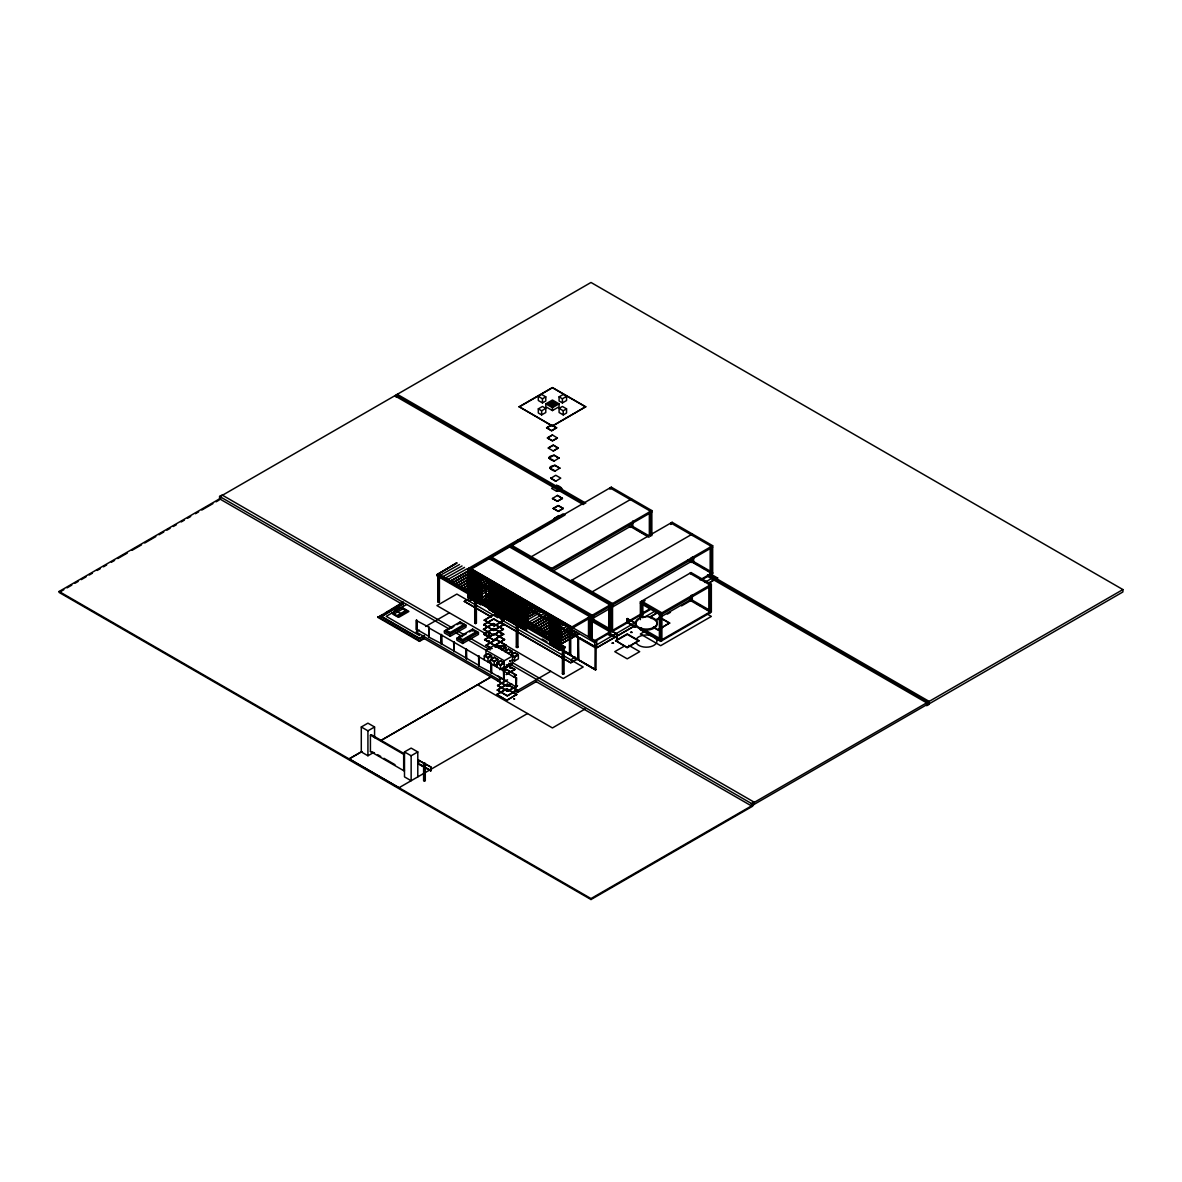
<?xml version="1.0" encoding="UTF-8"?>
<svg xmlns="http://www.w3.org/2000/svg" width="1182" height="1182" viewBox="0 0 1182 1182"><rect width="100%" height="100%" fill="white"/><g stroke="black" fill="none" stroke-linecap="round" stroke-linejoin="round"><path stroke-width="1.5" d="M488.255 634.128L489.008 634.32M501.094 626.563L501.301 626.829M500.341 669.352L499.646 669.115M509.9 661.107L510.801 660.708L509.811 660.93M514.613 692.15L513.682 691.854M514.643 693.095L513.742 693.199L514.613 693.11M488.949 634.291L488.432 633.626M489.067 635.148L488.166 635.251L488.949 635.074M500.607 627.775L501.39 627.952L500.592 627.76M403.269 604.874L219.586 498.819L219.586 496.425L222.083 494.992L452.085 627.775M220.827 496.189L591 282.468L1122.9 589.567L1122.9 591.96L927.929 704.531L927.929 702.123L707.501 574.866M1122.9 589.567L752.727 803.272L752.727 806.154L591 899.532L59.1 592.433L59.1 591.473L220.827 498.11M60.681 591.517L63.858 589.7M67.034 587.868L71.792 585.12M74.954 583.287L78.13 581.455M81.292 579.623L86.05 576.875M89.226 575.043L92.403 573.211M97.16 570.463L100.322 568.645M103.499 566.813L106.661 564.981M111.418 562.233L114.595 560.401M117.772 558.569L127.287 553.073M132.044 550.324L141.544 544.843M144.721 543.011L155.817 536.598M158.994 534.766L163.751 532.018M166.913 530.186L170.09 528.354M173.266 526.522L176.428 524.705M181.186 521.956L184.362 520.124M187.539 518.292L190.701 516.46M195.458 513.712L198.635 511.88M201.797 510.048L212.908 503.635M216.07 501.818L219.246 499.986M519.193 406.741L552.437 387.548L585.681 406.741L552.437 426.126L519.193 406.741L552.437 425.934L585.681 406.741M519.193 406.933L552.437 387.74L585.681 406.933M538.312 396.384L541.637 394.463L545.788 396.857L545.788 400.993L542.464 402.914L538.312 400.506L538.312 396.384L542.464 398.777L545.788 396.857M545.788 403.86L552.437 400.033L559.086 403.86L559.086 406.741L552.437 410.582L545.788 406.741L545.788 403.86L552.437 407.701L559.086 403.86M538.312 408.854L542.464 406.46L545.788 408.381L545.788 412.503L541.637 414.897L538.312 412.991L538.312 408.854L541.637 410.775L545.788 408.381M559.086 396.857L563.238 394.463L566.562 396.384L566.562 400.506L562.41 402.914L559.086 400.993L559.086 396.857L562.41 398.777L566.562 396.384M550.782 403.195L552.437 402.235L554.107 403.195L552.437 404.628L550.782 403.195L552.437 404.155L554.107 403.195M550.782 403.683L552.437 402.722L554.107 403.683M559.086 408.381L562.41 406.46L566.562 408.854L566.562 412.991L563.238 414.897L559.086 412.503L559.086 408.381L563.238 410.775L566.562 408.854M546.616 427.766L551.61 424.885L556.589 427.766L551.61 430.839L546.616 427.766L551.61 430.647L556.589 427.766M546.616 427.958L551.61 425.077L556.589 427.958M547.458 437.842L552.437 434.961L557.431 438.034L552.437 440.916L547.458 438.034L552.437 440.723L557.431 438.034M547.458 438.034L552.437 434.961M548.285 447.919L553.265 445.038L558.259 448.111L553.265 450.992L548.285 448.111L553.265 445.23L558.259 448.111M558.259 447.919L553.265 450.992M549.113 457.995L554.107 455.114L559.086 458.188L554.107 455.306C539.095 457.478 564.242 465.014 549.113 458.188M554.107 461.069L559.086 457.995M549.94 468.072L554.934 465.191L559.913 468.264L554.934 465.383C539.923 467.555 565.07 475.09 549.94 468.264M554.934 471.145L559.913 468.072M550.768 478.341L555.762 475.267L560.756 478.149L555.762 481.222L550.768 478.149L555.762 481.222M556.589 485.344L551.61 488.417L556.589 491.298C571.645 488.801 546.468 481.222 561.583 488.417M561.583 488.225L556.589 491.298M552.437 498.494L557.431 495.421L562.41 498.494L557.431 501.375L552.437 498.494L557.431 501.183L562.41 498.302M564.907 646.85L563.238 647.81L436.749 574.777L456.695 562.883L436.912 574.88L436.912 575.841L563.238 648.77L564.907 647.81L564.907 646.85L438.581 573.92L438.581 574.88M436.749 574.777L457.02 563.075M437.754 574.88L439.409 574.88L437.754 574.88L437.754 601.741L438.581 602.229L439.409 601.741L439.409 576.668M553.265 508.378L558.259 505.497L563.238 508.378L558.259 511.451L553.265 508.378L558.259 511.259L563.238 508.378M553.265 508.57L558.259 505.689L563.238 508.57M439.246 575.841L459.517 564.508M441.743 577.274L462.014 565.956M424.205 638.635L419.462 641.383L377.915 617.388L403.239 601.993M444.225 578.722L464.511 567.39M377.915 617.388L382.658 614.655M385.82 612.823L388.996 610.991M392.158 609.158L401.658 603.677M424.19 635.96L419.462 638.694L381.225 616.62L403.284 603.411M381.225 616.62L403.284 603.899M446.722 580.155L466.993 568.837M406.475 604.549L386.218 616.339L419.462 635.532M401.126 607.947L392.35 613.015L396.901 615.645L405.677 610.577M468.116 569.621L594.694 642.609L596.615 641.501L596.615 646.303L594.694 647.396L559.795 627.258M651.843 535.638L651.843 510.58L611.286 487.161L468.545 569.768M469.49 570.271L449.219 581.972L469.165 570.463M470.288 569.665L565.026 514.968L563.12 513.875L468.116 568.616L468.116 597.457L480.838 604.696L482.744 603.588M469.49 570.655L449.219 581.588M470.613 571.069L470.702 598.846M472.283 571.925L472.194 599.806L471.987 571.704L451.716 583.42L471.662 571.512M471.987 572.088L451.716 583.036M473.11 572.502L473.199 600.279M474.351 573.226L474.351 601.047L474.484 573.152L454.198 584.854L474.145 572.96M474.691 573.418L474.736 623.106L475.563 623.579L476.39 623.106L476.39 598.018M475.932 574.127L475.932 595.004M476.981 574.585L456.695 586.302L476.642 574.393M476.981 574.969L456.695 585.917M477.188 574.851L477.262 602.643M478.429 575.575L478.518 603.352M479.345 576.107L479.345 603.928L479.419 576.048L459.192 587.735L479.138 575.841M479.464 576.417L459.192 587.351M479.67 576.299L479.759 604.076M437.754 601.741L439.409 601.741M482.744 575.767L480.838 576.875L480.838 604.696M481.96 577.466L461.689 589.183L481.635 577.274M481.96 577.85L461.689 588.799M484.457 578.914L464.171 590.616L484.118 578.722M484.457 579.298L464.171 590.232M416.227 620.225L416.552 630.006L416.891 620.225M486.94 580.347L466.668 592.049L486.615 580.155M486.94 580.731L466.668 591.665M481.96 584.662L482.212 603.913M631.557 498.878L530.157 557.416L530.157 558.85M489.437 581.78L469.165 593.113L489.112 581.588L489.156 609.498M489.156 581.662L491.062 580.569M469.49 593.689L489.437 582.165M490.486 582.534L490.56 610.311M491.934 583.228L471.662 594.93L491.609 583.036M491.727 583.243L491.815 611.035M471.987 595.122L491.934 583.613M492.968 583.967L493.057 611.759M469.446 598.122L469.328 569.118M491.328 617.048L464.349 601.461L470.628 597.649M464.349 601.461L470.628 597.826M494.431 584.662L474.145 595.994L494.091 584.469L493.884 612.335L493.884 584.499M428.903 636.404L416.773 629.4M494.224 584.691L494.298 612.468M474.484 596.57L494.431 585.046M495.14 585.223L495.214 613M495.465 585.415L495.553 613.192M419.3 630.154L416.138 631.971L500.104 680.448M425.638 626.49L449.382 612.778M469.328 601.269L474.012 598.565M476.642 597.427L496.588 585.917M497.208 586.42L499.365 585.356M497.548 586.612L497.622 607.43L497.459 586.464M428.682 627.42L429.022 637.201L429.022 627.612M498.464 587.144L498.538 614.921M429.347 627.42L416.773 620.772L416.67 629.459M429.14 628.026L441.374 634.97L441.374 643.614L428.682 637.009M479.138 599.259L499.41 587.543M479.464 599.451L499.41 587.927M475.607 601.771L475.681 598.24M499.705 587.853L499.794 615.645M501.286 588.769L501.36 616.546M501.582 588.799L481.96 600.5M481.635 600.692L501.907 588.991M481.96 600.884L501.907 589.375M502.527 589.493L502.616 617.27M381.225 616.147L419.462 638.221L424.19 635.488M503.783 590.202L503.857 617.994M504.404 590.424L484.118 602.126L504.064 590.232M504.404 590.808L484.118 601.741M505.024 590.926L505.113 618.703M377.915 616.62L419.462 640.614L424.205 637.866M506.265 591.65L506.354 619.427M506.886 591.857L486.615 603.574L506.561 591.665M506.886 592.241L486.615 603.189M507.521 592.374L507.595 620.151M485.994 605.952L485.58 586.804M508.437 592.891L508.437 613.768M485.787 606.263L486.038 586.73M508.762 593.083L508.851 620.875M509.058 593.113L489.437 604.815M651.843 510.58L550.443 569.118L550.443 570.566L651.843 512.013L610.03 487.885L610.03 489.318M444.388 631.011L460.182 621.895L466.003 625.263L466.003 627.184L450.209 636.3L444.388 632.931L444.388 631.011L450.209 634.379L466.003 625.263M489.112 605.007L509.383 593.305M489.437 605.199L509.383 593.689M509.678 593.615L509.767 621.392M510.003 593.807L510.092 621.584M450.77 628.292L453.903 626.49M457.05 624.672L460.182 622.855L464.334 625.263L464.334 624.303L450.209 632.459L446.057 630.065L446.057 631.011L450.209 633.419L464.334 625.263M441.152 634.616L441.492 644.412L441.492 634.808M510.92 594.339L511.008 622.116M511.555 594.546L491.609 606.071L511.88 595.122M441.699 635.162L453.844 642.166M491.609 606.455L511.88 594.738M552.349 571.482L629.976 526.655M512.175 595.048L512.249 622.84M489.939 608.272L489.614 604.948M512.5 595.24L512.589 623.032M488.905 581.618L488.979 609.395M489.23 609.646L489.318 581.766M513.416 595.772L513.505 623.549M514.037 595.994L494.091 607.504L514.377 596.57M494.091 607.888L514.377 596.186M514.658 596.496L514.746 624.273M515.913 597.22L515.987 624.997M516.859 597.619L496.588 609.336L516.534 597.427M516.859 598.003L496.588 608.952M517.155 597.929L517.11 647.573L516.283 647.086L516.327 597.353L516.238 625.234M474.736 623.106L476.39 623.106M518.41 598.653L518.484 626.43M499.085 610.385L519.031 598.875M519.652 599.377L519.74 627.154M484.28 620.077L494.253 614.315L504.226 620.077L494.253 626.12L484.28 620.077L494.253 625.839L504.226 620.077M484.28 620.373L494.253 614.61L504.226 620.373M497.297 614.197L497.297 586.375M521.232 600.279L521.306 628.07M521.853 600.5L501.582 612.202L521.528 600.692M456.858 638.221L472.652 629.105L478.474 632.459L478.474 634.379L462.679 643.496L456.858 640.142L456.858 638.221L462.679 641.575L478.474 632.459M521.853 600.884L501.582 611.818M522.474 601.003L522.562 628.78M458.527 638.221L462.679 640.614L476.804 632.459L476.804 631.498L462.679 639.654L458.527 637.261L458.527 638.221L466.373 633.685M469.505 631.868L472.652 630.065L476.804 632.459M453.622 641.811L453.947 651.607L454.287 641.811M483.733 624.554L493.707 618.807L503.68 624.554L493.707 630.597L483.733 624.554L493.707 630.316L503.68 624.554M483.733 624.85L493.707 619.087L503.68 624.85M523.729 601.727L523.803 629.504M524.35 601.933L504.064 613.65L524.01 601.741M524.35 602.318L504.064 613.266M524.971 602.451L525.059 630.228M526.832 603.381L506.561 615.083L528.457 602.155M526.832 603.766L506.561 614.699M483.468 629.208L493.441 623.446L503.414 629.208L493.441 635.251L483.468 629.208L493.441 634.956L503.414 629.208M483.468 629.489L493.441 623.727L503.414 629.489M529.329 604.815L509.058 616.531L529.004 604.623M570.714 580.82L672.115 522.281L712.672 545.7L712.672 573.536L701.576 579.934M529.329 605.199L509.058 616.147M527.674 607.799L541.297 616.044M453.74 650.868L441.595 643.865M531.826 606.263L511.555 617.964L531.501 606.071M483.719 634.143L493.692 628.381L503.665 634.143L493.692 640.186L483.719 634.143L493.692 639.905L503.665 634.143M483.719 634.438L493.692 628.676L503.665 634.438M531.826 606.647L511.555 617.58M508.437 620.727L508.511 617.196M534.323 607.696L514.037 619.412L533.983 607.504M534.323 608.08L514.037 619.028M511.333 622.308L511.333 594.472M466.092 649.007L466.417 658.802L466.417 649.199M516.534 620.461L536.48 608.952M466.639 649.553L478.769 656.557L478.666 665.259L466.535 658.256M516.534 620.846L536.805 609.144M512.131 659.571L514.628 661.004L518.366 658.847L518.366 655.005L514.628 657.162L484.605 639.743L494.578 633.7L504.551 639.462L494.578 645.505L504.551 639.462M536.805 609.528L516.859 620.653M484.605 639.743L494.578 633.98L504.551 639.743M513.83 623.741L513.83 595.92M539.302 610.577L519.031 622.279L538.977 610.385M539.302 610.961L519.031 621.895M521.528 623.342L541.474 611.818M491.845 648.711L486.142 645.136L496.115 639.388L506.088 645.136L503.237 647.071M486.142 645.431L496.115 639.388M528.457 621.348L526.551 622.456L549.822 635.886M466.196 658.064L454.065 651.06L454.169 642.358L466.299 649.361M524.01 624.776L543.956 613.65M546.453 614.699L526.507 626.224L546.778 615.275M526.507 626.608L546.778 614.891M494.253 645.416L485.95 650.203L485.95 655.242M478.547 656.202L478.887 665.998L479.212 656.202M495.317 647.012L498.154 645.357L501.005 647.012M549.275 616.339L529.004 628.041L548.95 616.147M479.005 656.808L503.709 670.962L503.709 679.591M495.317 647.293L498.154 645.653L501.005 647.293M549.275 616.723L529.004 627.657M549.571 616.649L549.66 644.426M591 592.537L692.386 533.998L692.386 535.431M551.728 615.586L549.822 616.694L549.896 644.663M491.431 655.966L488.033 654.001L484.62 655.582L488.033 653.616L491.431 655.582L488.033 657.931M498.745 647.426L502.158 645.461L505.571 647.426L502.158 649.775L498.745 647.426L502.158 649.391L505.571 647.426M550.812 617.373L550.901 645.15M373.246 752.698L367.927 755.771L361.293 751.929L361.293 726.989L367.927 723.148L374.576 726.989L374.576 737.671M484.28 659.807L484.28 655.966L488.033 653.809M498.42 647.81L502.158 645.653M498.745 647.81L502.158 645.461M551.772 617.772L531.501 629.489L551.447 617.58M551.772 618.156L531.501 629.105M552.068 618.083L552.142 645.874M503.237 646.79L506.088 645.136M552.393 618.275L552.482 646.066M553.309 618.807L553.398 646.584M554.269 619.22L533.983 630.922L553.93 619.028M484.62 655.582L488.033 657.547L491.431 655.582M554.269 619.604L533.983 630.538M554.55 619.531L554.639 647.308M502.158 649.967L505.896 647.81L505.896 651.651M555.806 620.24L555.88 648.032M556.752 620.653L536.48 632.355L556.427 620.461M478.547 665.806L491.136 672.455M556.752 621.038L536.48 631.971M490.515 663.412L490.515 659.571L494.253 657.222L497.666 659.571L494.253 657.222M504.655 651.415L508.393 649.066L511.791 651.415M557.047 620.964L557.136 648.741M493.13 658.256L490.855 659.571L494.253 661.152L497.666 659.187M511.791 651.031L508.393 652.996L504.98 651.415L507.255 650.1M361.293 726.989L367.927 730.816L374.576 726.989M490.515 660.531L488.033 661.964L488.033 657.547M558.303 621.688L558.377 649.465M559.249 622.087L538.977 633.803L558.923 621.895M516.283 647.086L517.952 647.086L517.952 620.225L516.283 620.225L517.11 620.698M559.249 622.471L538.977 633.419M561.701 621.348L559.795 622.456L559.795 650.277L488.905 609.454M517.11 647.573L517.952 647.086M491.018 663.412L491.357 673.193L491.357 663.604M508.393 653.572L512.131 651.415L512.131 655.242M561.745 623.535L541.474 635.236L561.42 623.342M491.461 664.003L491.461 672.647L516.061 686.845M561.745 623.919L541.474 634.852M370.424 735.145L371.251 734.657L404.495 753.85L403.668 754.338L370.424 735.145L370.424 751.457L403.668 770.649L404.495 770.162M497.09 663.161L500.488 660.812L503.901 662.777L500.488 665.126M511.215 654.621L514.628 652.656L518.026 654.621L514.628 656.97L511.215 654.621L514.628 656.586L518.026 654.621M496.75 667.003L496.75 663.161L500.488 661.004M510.875 655.005L514.628 652.848L518.366 655.005M543.956 636.3L563.903 624.776M496.75 664.121L494.253 665.569L494.253 661.152M560.578 644.308L560.918 626.992L578.574 637.142L578.574 659.393L578.042 637.261M504.226 660.768L512.545 655.966L512.545 662.688L504.226 667.49L504.226 660.768L467.171 639.359M546.453 637.733L566.4 626.608M497.09 662.777L500.488 664.742L503.901 662.777M504.226 663.161L500.488 665.318L496.75 663.161M569.222 627.849L548.95 639.565L568.897 628.041M569.222 628.233L548.95 639.181M712.672 545.7L570.714 627.657L468.368 568.572M504.226 667.003L500.488 669.16L500.488 664.742M572.28 628.203L712.672 547.148M571.719 629.297L551.433 640.999L571.379 629.105M689.904 560.874L691.145 560.15M511.378 664.52L502.823 669.455L512.796 663.693M571.719 629.681L551.433 640.614M527.497 713.544L399.014 787.729L349.148 758.844L361.84 751.516M491.594 676.606L380.87 740.523L491.594 676.695M349.148 758.933L361.84 751.619M503.488 670.608L503.813 680.389L503.813 670.8M503.562 670.962L506.413 669.308L516.386 675.07L513.535 677.005M574.216 630.73L553.93 642.432L573.876 630.538M503.562 671.243L506.413 669.603L516.386 675.365M549.822 644.53L551.728 643.422M592.241 620.122L593.497 619.412L593.497 615.778M574.216 631.114L553.93 642.048M551.226 645.342L551.226 617.506M576.373 631.971L556.427 643.496L576.698 632.547M556.427 643.88L576.698 632.163M370.424 751.457L374.428 752.801M506.295 674.331L514.85 669.396L506.295 674.612M553.649 646.835L553.723 618.954M501.596 678.202L497.327 680.669L501.596 677.921M579.195 633.611L558.923 645.313L578.87 633.419M579.195 633.995L558.923 644.929M562.41 646.85L564.065 646.85L564.065 673.725L563.238 674.198L562.41 673.725L562.41 646.85L564.065 646.85M640.363 619.634L640.363 601.845L691.071 572.576L711.342 584.277L711.342 612.113L660.649 641.383L640.363 629.681L641.619 627.997M497.578 685.324L507.551 691.086L517.524 685.619L507.551 691.367L497.578 685.619L506.118 680.389M497.578 685.619L507.551 679.857M513.535 676.725L516.386 675.07M595.817 646.761L595.492 669.972L560.578 649.45L595.492 669.603M645.121 600.545L640.363 603.278L660.649 614.995L711.342 585.725M515.958 677.803L516.283 687.584L516.623 677.803M516.061 678.217L503.931 671.213M497.312 689.978L507.285 684.215L517.258 689.978L507.285 696.021L497.312 689.978L507.285 695.725L517.258 689.978M497.312 690.258L507.285 684.215M497.327 680.389L507.3 686.136L511.57 683.669M424.057 638.472L507.3 686.432L511.57 683.964M627.066 618.644L635.709 623.239L635.384 627.273L627.066 622.471L627.066 618.644L635.709 623.239M608.878 629.518L608.922 632.961L616.856 637.586L616.901 634.113M627.583 618.733L627.066 622.471M496.75 694.455L506.723 688.692L516.697 694.455L506.723 700.498L496.75 694.455L506.723 700.202L516.697 694.455M496.75 694.735L506.723 688.988L516.697 694.735M711.431 571.852L710.175 572.576L710.175 547.148M594.118 641.013L609.72 632.015M650.883 608.242L610.03 631.838L587.853 619.028M699.995 579.889L712.672 572.576M608.375 633.271L617.019 637.881L617.019 634.04L608.7 629.238L608.922 632.961M595.684 641.072L609.72 632.976M652.464 608.287L611.286 632.075L611.286 604.238M417.793 751.929L411.144 755.771L411.144 780.726L404.495 776.884L404.495 751.929L411.144 748.103L417.793 751.929L417.793 776.884M514.362 690.613L517.524 692.43L517.524 690.51L550.768 671.317M570.714 659.807L575.398 657.103M595.684 645.402L636.625 621.762M644.545 617.181L655.641 610.784M704.753 582.431L712.672 577.85M711.106 571.674L692.386 560.874L591 619.412L617.019 634.04M517.524 692.43L536.525 681.467M500.858 622.353L570.714 662.688L577.008 659.054M595.846 648.179L635.281 625.411M649.539 617.181L657.458 612.616M708.151 583.347L717.651 577.85L708.151 583.539M500.858 622.545L570.714 662.88L577.008 659.246M595.846 648.371L635.281 625.603M649.539 617.373L657.458 612.808M577.821 659.453L578.249 636.95L578.249 659.201M635.561 626.785L627.612 622.16M711.342 584.277L659.393 614.271L659.393 639.698L660.649 638.989M615.6 640.614L627.228 633.892L638.871 640.614L627.228 647.81L615.6 640.614L627.228 647.337L638.871 640.614M615.6 641.087L627.228 634.379L638.871 641.087M562.41 673.725L564.065 673.725M656.217 619.575L691.071 599.451L709.776 610.252M656.113 620.195L660.472 617.684M640.363 629.681L641.619 628.957M657.576 619.737L660.472 618.068M667.298 614.123L670.475 612.291M681.556 605.893L691.071 600.412M418.044 759.952L430.854 766.955L430.854 770.797L418.044 763.779L418.044 759.952L430.736 767.015L430.736 770.472M418.561 760.041L418.561 763.498M643.436 630.494L642.609 630.582M645.121 631.247L640.363 633.995L660.649 645.697L711.342 616.428L706.659 613.724M624.126 646.259L614.773 651.651L627.228 658.847L639.698 651.651L628.794 645.357M423.614 763.454L425.284 763.454L425.284 780.726L424.441 781.199L423.614 780.726L423.614 763.454L425.284 763.454M653.41 627.036L657.99 629.681L669.618 622.958L657.99 630.065L653.41 627.42M595.492 669.219L595.329 647.042M430.854 766.955L430.514 770.989M710.101 610.429L708.845 611.153L708.845 585.725L710.101 586.435M711.342 611.153L660.649 640.422L640.363 628.721M585.016 709.037L552.437 727.949L477.631 684.762M508.688 663.338L751.486 803.509L753.983 802.076L753.983 804.469M59.1 591.473L591 898.571L927.929 704.044M500.193 669.367L499.646 669.588M510.314 661.122L510.801 660.901M510.491 661.905L510.624 661.979M631.557 525.739L648.711 535.653M636.241 529.403L645.594 534.811M693.952 562.721L697.07 564.523M701.753 567.227L704.871 569.03M707.988 570.832L712.672 573.536M629.06 525.739L649.036 537.263M688.027 559.78L711.431 573.3M709.806 573.506L717.651 578.042M397.27 394.315L585.755 503.133M710.338 575.073L929.17 701.414L929.17 704.295L926.673 705.728L926.673 702.847L707.855 576.506M584.514 503.857L396.029 395.039L396.029 396.96M394.773 395.763L583.258 504.581M562.41 498.494L557.431 495.421M689.815 573.3L710.101 585.001L710.101 612.837M697.306 604.002L700.424 605.805M703.541 607.607L708.225 610.311M710.101 611.877L689.815 600.16L689.815 601.121M640.363 601.845L660.649 613.547L660.649 641.383M662.009 618.555L669.618 622.958M662.009 618.94L669.618 623.342M518.233 539.775L520.154 540.883M511.126 544.991L551.684 568.394L551.684 569.842M509.885 545.7L612.527 604.962M508.644 546.424L611.286 605.686M610.03 606.396L608.789 605.686L608.7 633.079L617.019 637.881M644.737 629.799L660.339 638.797M635.709 627.081L627.406 622.279L627.406 618.452M490.855 556.692L592.241 615.231M489.614 557.416L592.241 616.664M488.358 558.126L589.759 616.664L589.759 638.088M592.241 618.688L612.527 630.39M589.759 618.112L588.503 617.388L588.503 637.379M606.529 633.641L611.286 636.389M470.569 568.394L571.97 626.933L571.97 628.381M470.288 568.572L596.615 641.501M470.909 571.467L474.484 573.536L454.198 584.469M527.881 608.05L530.895 609.794M538.431 614.152L541.637 615.852M544.4 617.447L550.945 621.23M579.623 637.792L595.817 647.145L560.578 627.184M544.37 617.684L550.605 621.422M526.551 608.05L549.822 621.496M484.398 585.696L489.939 588.887L489.614 601.416M489.939 589.271L481.635 584.469L481.635 604.238L489.939 609.04M480.838 584.543L489.156 589.345M550.945 634.852L527.335 621.614L550.945 635.236M550.605 635.428L527.335 621.998L527.674 607.415L527.674 621.806M441.773 576.727L444.979 578.574M456.163 585.031L459.37 586.878M464.157 589.655L467.363 591.502M476.952 597.028L481.754 599.806M499.336 609.956L504.138 612.734M510.535 616.428L516.933 620.122M521.735 622.884L529.728 627.494M532.919 629.341L539.317 633.035M544.119 635.813L553.708 641.353M558.51 644.116L564.907 647.81M474.736 596.23L476.39 596.23L475.563 595.743L475.563 623.579M479.464 599.067L499.085 587.735M470.909 596.91L474.085 598.727M480.424 602.392L489.924 607.888M559.633 648.12L570.714 654.533M488.89 607.666L481.635 603.854L490.279 608.848M560.578 649.45L595.817 669.78M480.424 603.352L489.924 608.833M494.682 611.582L497.844 613.414M523.198 628.056L526.359 629.873M542.198 639.019L546.956 641.767M550.132 643.599L553.294 645.431M556.456 647.263L570.714 655.493L570.714 632.725M497.844 617.728L456.858 594.073L436.912 605.583L486.482 634.202M501.02 619.56L583.184 667.003L563.238 678.527L496.115 639.669M464.349 601.269L491.328 616.856M503.296 646.495L505.896 647.81M508.393 649.258L512.131 651.415M484.605 639.462L494.578 645.209M504.98 651.415L508.393 652.996M486.142 645.136L491.845 648.43M458.483 631.469L463.27 634.232M469.653 637.925L490.427 649.908M512.781 662.821L753.983 802.076M219.586 496.425L449.588 629.223M455.986 632.917L462.369 636.596M507.728 665.274L514.85 669.396M535.845 681.423L751.486 805.917L751.486 803.509M503.901 663.161L500.488 660.812M506.295 664.742L514.85 669.677M401.614 607.267L408.913 611.478L398.925 617.255L391.626 613.044M484.28 655.966L488.033 658.123L491.771 655.966L491.771 659.807M490.515 659.571L494.253 661.728L498.006 659.571L498.006 663.412M494.283 664.225L497.134 665.88M494.283 664.52L497.134 666.16M497.858 675.897L506.413 681.113M507.285 684.496L517.524 690.51M404.495 751.929L411.144 755.771M420.068 764.37L423.141 766.099M426.141 767.872L429.214 769.6M419.935 764.488L423.053 766.291M426.17 768.093L430.854 770.797M377.59 754.633L380.752 756.465M383.928 758.283L395.01 764.68M711.431 574.26L711.431 546.424L670.874 523.005L670.874 524.453L672.115 522.281M693.642 557.948L693.642 561.583L692.386 562.307L692.386 556.855M692.312 594.709L692.312 600.16L691.071 600.884L691.071 595.433M691.145 557.948L691.145 562.543M691.071 572.576L691.071 574.009M661.89 640.659L661.89 612.837L641.619 601.121L641.619 602.569M650.588 511.304L650.588 536.347M649.346 512.013L649.346 535.638M642.86 617.817L642.86 603.278L641.619 604.002L641.619 616.723M635.384 623.431L635.384 627.273M632.798 521.011L632.798 526.463L631.557 527.187L631.557 523.552M630.316 526.463L630.316 527.423M616.679 634.232L616.679 638.073M612.527 631.351L612.527 603.529L571.97 580.111L571.97 581.544M611.286 487.161L611.286 488.609M610.03 604.962L610.03 630.021M595.492 646.953L595.492 669.972M594.694 642.609L594.694 647.396M592.241 614.67L592.241 640.289M591 615.955L591 639.181M591 898.571L591 899.532M569.473 632.015L569.473 653.809M563.238 410.775L563.238 414.897M563.238 646.377L563.238 674.198M562.41 398.777L562.41 402.914M561.169 627.228L561.169 649.494M560.992 627.317L560.918 649.642M554.979 640.541L554.979 619.663L554.89 647.544L554.979 644.027M552.437 407.701L552.437 410.582M542.464 398.777L542.464 402.914M541.637 410.775L541.637 414.897M527.999 607.991L527.881 621.688M526.551 603.263L526.551 631.085M520.065 620.387L520.065 599.51L519.977 620.432M520.065 623.874L519.977 627.391L519.977 623.919M516.283 677.611L516.283 687.584M514.628 656.586L514.628 661.004M503.813 670.416L503.813 680.389M497.622 610.917L497.622 614.389L497.459 610.813M491.357 663.22L491.357 673.193M489.776 588.991L489.776 608.375M486.319 586.76L485.905 606.381L485.994 586.567M482.049 584.617L481.96 604.046M478.887 656.01L478.887 665.998M476.937 574.615L476.937 595.492M476.848 574.659L476.848 595.536M476.021 598.432L475.932 601.963M475.681 594.768L475.681 573.891L475.607 594.812M472.652 629.105L472.652 631.011M471.943 571.733L471.869 599.614M471.027 592.079L471.027 571.202L470.953 599.082L471.027 595.565M469.786 598.314L469.786 570.492L469.697 598.358M468.545 568.468L468.456 597.649L468.456 568.424M466.417 648.815L466.417 658.802M462.679 639.654L462.679 640.614M462.679 641.575L462.679 643.496M460.182 621.895L460.182 623.815M453.947 641.619L453.947 651.607M450.209 632.459L450.209 633.419M450.209 634.379L450.209 636.3M441.492 634.424L441.492 644.412M438.581 575.353L438.581 602.229M429.022 627.228L429.022 637.201M424.441 763.927L424.441 781.199M419.462 640.614L419.462 641.383M418.384 759.76L418.384 763.587M416.552 620.033L416.552 630.006M403.668 754.338L403.668 770.649M367.927 730.816L367.927 755.771M654.001 619.412A10.815 6.25 0 0 1 654.001 628.233A10.815 6.25 0 0 1 638.708 628.233A10.815 6.25 0 0 1 638.708 619.412M650.484 618.053A10.815 6.25 0 0 1 652.937 618.866M636.581 638.753A10.579 6.102 0 0 1 652.789 636.256A10.579 6.102 0 0 1 652.789 645.933A10.579 6.102 0 0 1 636.581 643.436M488.196 640.91L489.097 641.013L488.196 640.91M500.488 633.611L501.39 633.715L500.488 633.611M509.87 667.815L510.772 667.919L509.87 667.815M513.771 698.858L514.672 698.961L513.875 698.769M552.437 401.274L548.285 403.683L552.437 406.076L556.589 403.683L552.437 401.274M399.294 606.868L394.227 609.794L401.599 614.049L406.667 611.124L399.294 606.868M559.086 515.574L554.107 518.647L559.086 515.574M403.446 608.538L393.31 614.374L397.595 616.841L407.716 611.005L403.446 608.538M473.524 572.649L473.435 600.53L473.524 572.649M478.178 575.338L478.089 603.204L478.178 575.338M490.235 582.298L490.146 610.163L490.235 582.298M492.717 583.731L492.643 611.611L492.717 583.731M498.878 587.277L498.789 615.157L498.878 587.277M500.119 588.001L500.03 615.881L500.119 588.001M476.937 602.451L476.848 599.008L476.937 602.451M501.035 588.533L500.946 616.413L501.035 588.533M502.276 589.242L502.202 617.122L502.276 589.242M503.532 589.966L503.443 617.846L503.532 589.966M504.773 590.69L504.684 618.57L504.773 590.69M506.014 591.414L505.94 619.279L506.014 591.414M507.27 592.123L507.181 620.003L507.27 592.123M515.086 596.644L514.997 624.51L515.086 596.644M491.476 610.843L491.387 583.051L491.476 610.843M517.568 598.077L517.494 625.958L517.568 598.077M518.824 598.801L518.735 626.682L518.824 598.801M520.981 600.042L520.893 627.923L520.981 600.042M522.222 600.766L522.149 628.647L522.222 600.766M523.478 601.49L523.39 629.356L523.478 601.49M524.719 602.199L524.631 630.08L524.719 602.199M556.22 620.387L556.131 648.268L556.22 620.387M557.461 621.111L557.387 648.992L557.461 621.111M558.717 621.835L558.628 649.701L558.717 621.835M612.69 642.772L611.862 643.259L613.517 643.259L612.69 642.772M631.395 631.971L630.553 632.459L632.222 632.459L631.395 631.971M606.543 651.415L606.543 651.415M608.198 650.455L608.198 650.455M609.868 649.494L609.868 649.494M611.522 648.534L611.522 648.534M613.192 647.573L613.192 647.573M614.847 646.613L614.847 646.613M616.516 645.653L616.516 645.653M618.171 644.692L618.171 644.692M619.841 643.732L619.841 643.732M631.469 637.009L631.469 637.009M633.138 636.049L633.138 636.049M634.793 635.103L634.793 635.103M636.463 634.143L636.463 634.143M638.117 633.183L638.117 633.183M639.787 632.222L639.787 632.222M641.442 631.262L641.442 631.262M640.94 628.263A10.815 6.25 0 0 0 657.162 622.855A10.815 6.25 0 0 0 640.94 617.447A10.815 6.25 0 0 0 640.94 628.263"/></g></svg>
